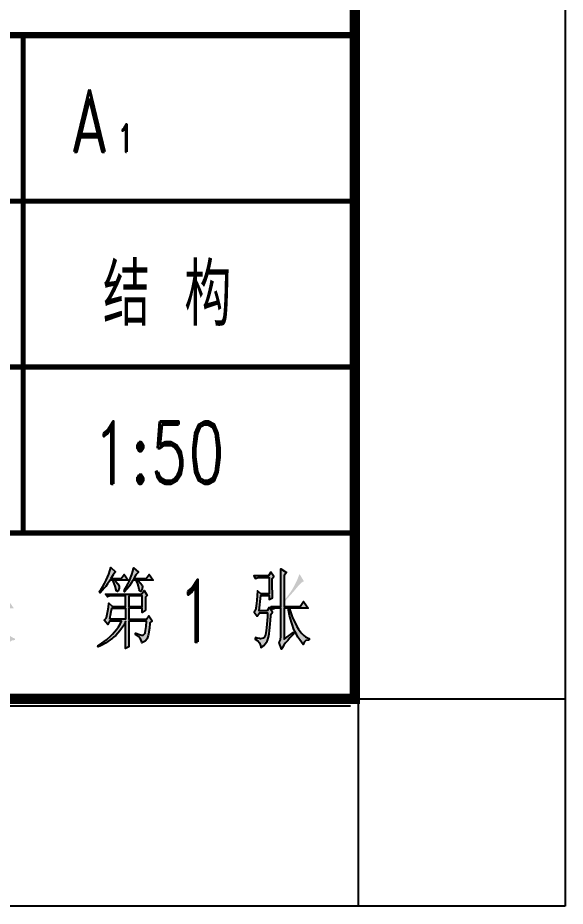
# Model space of a CAD drawing. Extents: x -383207 to 558143, y -95136 to 11777.
# Drawn here: x 511126 to 512447, y -90676 to -88534 of the extents above; entities that cross this region are included whole.
import ezdxf

# ---------------------------------------------------------------- set-up
doc = ezdxf.new("R2010")
doc.units = 0
doc.linetypes.add('CONTINOUS', pattern=[0])
doc.layers.get('0').update_dxf_attribs({"linetype": 'CONTINUOUS'})
for name, color, linetype in [('1', 7, 'CONTINUOUS'), ('TK', 4, 'CONTINUOUS'), ('图框', 4, 'CONTINOUS')]:
    doc.layers.add(name, color=color, linetype=linetype)
doc.styles.add('CHINESE-3', font='romand.shx', dxfattribs={"width": 0.8, "bigfont": 'ochinese.shx'})
doc.styles.add('romand', font='romand.shx', dxfattribs={"width": 0.7, "height": 200, "bigfont": 'OCHINESE.shx'})

msp = doc.modelspace()

# ---------------------------------------------------------------- hatches: boundary and pattern name
at = {"layer": '1'}
h = msp.add_hatch(color=2, dxfattribs=at)
h.paths.add_polyline_path([(510662.8, -90003.6), (510669.2, -90000.3), (510656.9, -89985.3), (510655, -89990.6), (510652.1, -89997.2), (510647.8, -90005), (510642.9, -90013.8), (510639.1, -90019.5), (510635, -90025.2), (510630.8, -90030.9), (510626, -90036.8), (510621, -90042.5), (510615.6, -90048.2), (510610.1, -90053.6), (510611.3, -90057), (510617, -90052.7), (510622.5, -90048.2), (510627.7, -90043.4), (510637.9, -90033.2), (510642.2, -90028.7), (510646.7, -90023.5), (510651.6, -90017.6), (510657.1, -90010.7)])
h.paths.add_polyline_path([(510728.7, -90021.4), (510724.9, -90017.8), (510720.2, -90014), (510714.5, -90009.5), (510707.8, -90004.8), (510700, -89999.6), (510691.2, -89993.9), (510688.4, -89992), (510687.7, -89995.3), (510694.3, -90001.5), (510700.3, -90007.4), (510705.7, -90013.1), (510710.7, -90018.8), (510715, -90024), (510718.5, -90029.4), (510721.8, -90034.4), (510722.8, -90036.1), (510728.2, -90044.9), (510732.3, -90048.4), (510735.1, -90046.8), (510735.6, -90045.3), (510736.3, -90037.7), (510734.2, -90029.4), (510733.2, -90027.1), (510731.6, -90024.5)])
h.paths.add_polyline_path([(510730.8, -89897.8), (510724, -89907.8), (510702.9, -89907.8), (510702.9, -89877.9), (510706.9, -89872.9), (510694.1, -89863.7), (510694.3, -89868.9), (510694.6, -89876), (510694.6, -89885), (510694.8, -89895.7), (510694.8, -89907.8), (510658.5, -89907.8), (510658.5, -89876.2), (510662.8, -89870.3), (510649.7, -89862), (510650, -89869.1), (510650.2, -89877.2), (510650.5, -89886), (510650.5, -89907.8), (510616.1, -89907.8), (510620.8, -89914.4), (510626.5, -89912.5), (510632.4, -89912.1), (510650.5, -89912.1), (510650.5, -89976.1), (510608.5, -89976.1), (510613.2, -89983), (510618.9, -89980.8), (510624.8, -89980.4), (510745.6, -89980.4), (510734.9, -89965.4), (510727.3, -89976.1), (510702.9, -89976.1), (510702.9, -89912.1), (510740.8, -89912.1)])
h.paths.add_polyline_path([(510694.8, -89912.1), (510694.8, -89976.1), (510658.5, -89976.1), (510658.5, -89912.1)], flags=17)
h.paths.add_polyline_path([(511001.9, -89927), (511022.3, -89927), (511022.3, -89937), (511030.4, -89932.9), (511030.4, -89926), (511030.1, -89918.2), (511029.9, -89909.4), (511029.9, -89886.2), (511033.9, -89881.2), (511026.3, -89871.3), (511021.1, -89879.6), (510985.1, -89879.6), (510989.6, -89886.2), (510996, -89883.6), (511022.3, -89883.6), (511022.3, -89923), (511001.9, -89923), (510994.3, -89916.1), (510993.6, -89928.2), (510992.9, -89938.1), (510992.2, -89946.2), (510991.5, -89952.4), (510991.5, -89953.8), (510989.3, -89962.8), (510986.3, -89967.1), (510993.9, -89977), (510999.1, -89968.7), (511018.8, -89968.7), (511018, -89978.5), (511017.3, -89987.7), (511016.6, -89996.5), (511015.9, -90004.8), (511015.2, -90011.2), (511013.3, -90022.1), (511010.5, -90028.5), (511007.8, -90030.4), (511001.2, -90031.6), (510999.1, -90031.1), (510993.6, -90030.2), (510989.1, -90028.7), (510988.4, -90032.8), (510994.8, -90036.3), (510999.1, -90041.5), (511001.7, -90047.9), (511002.4, -90052.9), (511008.8, -90048.2), (511013.8, -90043), (511017.3, -90037.3), (511018.3, -90035.4), (511020.4, -90027.8), (511022.3, -90019.5), (511023.5, -90011.2), (511024, -90004.1), (511024.7, -89996), (511025.4, -89986.8), (511026.1, -89976.6), (511026.3, -89972.8), (511030.4, -89967.1), (511022.3, -89956.2), (511017.6, -89964.5), (510998.4, -89964.5)])
h.paths.add_polyline_path([(511058.4, -89878.6), (511064.3, -89872), (511050.3, -89863), (511050.3, -89867), (511050.5, -89872.2), (511050.5, -89885.5), (511050.8, -89893.8), (511050.8, -89953.8), (511027.1, -89953.8), (511031.6, -89960.4), (511037.5, -89957.8), (511050.8, -89957.8), (511050.8, -90025.4), (511049.8, -90034.4), (511046.7, -90040.4), (511052, -90057), (511054.8, -90052.2), (511058.1, -90047), (511062.4, -90041.3), (511067.1, -90035.4), (511072.6, -90029.2), (511079, -90022.6), (511081.8, -90019.5), (511080.7, -90016.2), (511058.4, -90032.1), (511058.4, -89957.8), (511068.3, -89957.8), (511069.7, -89966.6), (511071.4, -89975.1), (511073.5, -89983.2), (511075.9, -89991.3), (511078.5, -89999.1), (511081.4, -90006.4), (511084.7, -90013.8), (511088, -90020.7), (511092, -90027.6), (511096.1, -90034), (511100.3, -90040.1), (511104.6, -90045.3), (511106.5, -90039.6), (511111, -90035.9), (511117.9, -90034.7), (511119.1, -90034.4), (511119.1, -90031.1), (511114.6, -90029.2), (511110.1, -90026.6), (511105.8, -90023.3), (511101.5, -90019), (511097.3, -90014.3), (511093.2, -90008.6), (511089.4, -90002.2), (511085.6, -89995.1), (511081.8, -89987.2), (511078.3, -89978.5), (511075, -89969), (511071.6, -89959), (511071.2, -89957.8), (511116.2, -89957.8), (511105.1, -89941.9), (511097.5, -89953.8), (511058.4, -89953.8)])
h.paths.add_polyline_path([(511095.8, -89875.3), (511089.7, -89890.5), (511086.1, -89897.8), (511082.3, -89905.2), (511081.8, -89906.1), (511078.3, -89912.3), (511074.5, -89918.2), (511070, -89924.6), (511065.2, -89931), (511059.6, -89938), (511060.3, -89941.2), (511065.5, -89935.5), (511070.5, -89929.8), (511075.4, -89924.4), (511084.9, -89913.5), (511088.7, -89908.7), (511095.4, -89901.1), (511100.8, -89895.9), (511104.8, -89893.3), (511106.3, -89892.8)], flags=17)
h.paths.add_polyline_path([(511356, -89877.4), (511360, -89872), (511361.7, -89870.3), (511350.1, -89859.6), (511347.9, -89867.5), (511345.3, -89875.5), (511342.2, -89883.1), (511338.9, -89890.5), (511335.1, -89898.1), (511331.1, -89905.2), (511327.1, -89911.6), (511323.3, -89917), (511324.5, -89920.4), (511329.9, -89915.1), (511334.6, -89909.7), (511338.4, -89905.4), (511342.7, -89899), (511347, -89892.4), (511348.2, -89890.5), (511355.3, -89890.5), (511358.8, -89898.5), (511361, -89904.5), (511363.1, -89913.5), (511363.3, -89916.1), (511366.7, -89917.5), (511368.1, -89916.1), (511370.9, -89909.2), (511370.5, -89904.5), (511367.4, -89899), (511362.4, -89893.6), (511358.8, -89890.5), (511392.5, -89890.5), (511382.6, -89876.2), (511375.7, -89886.2), (511350.5, -89886.2)])
h.paths.add_polyline_path([(511442.6, -89876.2), (511435.7, -89886.2), (511406, -89886.2), (511411, -89877.4), (511415.3, -89872.5), (511416.9, -89871.3), (511405.3, -89860.4), (511403.2, -89868.2), (511400.8, -89876.2), (511398, -89884.8), (511397.7, -89885.3), (511395.4, -89891.7), (511392, -89898.5), (511388.2, -89905.9), (511383.7, -89913.7), (511382.1, -89916.1), (511383.7, -89918.7), (511389.4, -89912.1), (511393.7, -89906.4), (511395.4, -89903.8), (511399.2, -89897.8), (511403.7, -89890.5), (511411.7, -89890.5), (511415.3, -89899.2), (511416.9, -89904.5), (511419.1, -89912.8), (511420, -89915.4), (511423.1, -89917.3), (511425.2, -89914.4), (511427.1, -89906.6), (511425.7, -89902.1), (511422.2, -89897.1), (511416.2, -89891.4), (511415.3, -89890.5), (511452.5, -89890.5)])
h.paths.add_polyline_path([(511434, -89949.3), (511434, -89931.3), (511438.5, -89927), (511430.5, -89915.4), (511424.5, -89923.7), (511337.7, -89923.7), (511342.5, -89930.3), (511348.2, -89928.4), (511354.1, -89927.9), (511386.1, -89927.9), (511386.1, -89953.8), (511354.6, -89953.8), (511345.8, -89945.3), (511344.6, -89955.2), (511343, -89964.2), (511341.5, -89972.5), (511339.9, -89980.1), (511339.4, -89982), (511334.2, -89987), (511343, -89997), (511347, -89988.7), (511376.2, -89988.7), (511372.6, -89996), (511368.6, -90002.7), (511364.3, -90009.1), (511359.6, -90014.7), (511354.8, -90020.2), (511350.5, -90024.5), (511339.6, -90034), (511334.2, -90038.2), (511328.7, -90042.3), (511323.3, -90046.1), (511319, -90048.7), (511319.7, -90051.3), (511325.9, -90048.2), (511331.8, -90045.1), (511337.5, -90041.8), (511343.2, -90038.2), (511348.6, -90034.4), (511354.1, -90030.4), (511356.9, -90027.8), (511362.2, -90023.3), (511367.1, -90018.1), (511371.9, -90012.6), (511376.4, -90006.4), (511380.7, -90000), (511384.7, -89993.2), (511386.1, -89990.3), (511386.1, -90036.6), (511385.9, -90045.1), (511385.6, -90052.9), (511385.6, -90055.3), (511394.2, -90051.3), (511393.9, -90042), (511393.7, -90033.2), (511393.7, -89988.7), (511436.9, -89988.7), (511435.4, -90001.7), (511434.5, -90011.2), (511433.5, -90016.9), (511433.3, -90017.8), (511428.8, -90022.8), (511425.2, -90022.8), (511419.3, -90021.1), (511410.8, -90018.1), (511410.1, -90017.8), (511410.1, -90021.1), (511417.2, -90026.4), (511421.9, -90031.6), (511424.8, -90037.3), (511425.2, -90041.3), (511431.4, -90038.5), (511433.3, -90037), (511438.3, -90031.8), (511438.5, -90031.1), (511440.9, -90023.8), (511441.6, -90020.4), (511442.3, -90014.7), (511443.5, -90006.2), (511444.7, -89994.8), (511444.9, -89992.9), (511450.1, -89987.9), (511442.1, -89976.1), (511436.2, -89984.6), (511393.7, -89984.6), (511393.7, -89957.8), (511426.4, -89957.8), (511426.4, -89967.8), (511434.5, -89962.8), (511434.3, -89957.4)])
h.paths.add_polyline_path([(511426.4, -89953.8), (511393.7, -89953.8), (511393.7, -89927.9), (511426.4, -89927.9)], flags=16)
h.paths.add_polyline_path([(511386.1, -89957.8), (511386.1, -89984.6), (511347.7, -89984.6), (511349.4, -89974.4), (511351.3, -89965.9), (511352.8, -89957.8)], flags=16)
h.paths.add_polyline_path([(511740.4, -89967.1), (511732.4, -89956.2), (511727.6, -89964.5), (511708.4, -89964.5), (511712, -89927), (511732.4, -89927), (511732.4, -89937), (511740.4, -89932.9), (511740.2, -89926), (511740.2, -89918.2), (511740, -89909.4), (511740, -89886.2), (511744, -89881.2), (511736.4, -89871.3), (511731.2, -89879.6), (511695.1, -89879.6), (511699.6, -89886.2), (511706, -89883.6), (511732.4, -89883.6), (511732.4, -89923), (511712, -89923), (511704.4, -89916.1), (511703.7, -89928.2), (511703, -89938.1), (511702.2, -89946.2), (511701.5, -89952.4), (511701.5, -89953.8), (511699.4, -89962.8), (511696.3, -89967.1), (511703.9, -89977), (511709.1, -89968.7), (511728.8, -89968.7), (511728.1, -89978.5), (511727.4, -89987.7), (511726.7, -89996.5), (511726, -90004.8), (511725.2, -90011.2), (511723.4, -90022.1), (511720.5, -90028.5), (511717.7, -90030.4), (511711.3, -90031.6), (511709.1, -90031.1), (511703.7, -90030.2), (511699.2, -90028.7), (511698.4, -90032.8), (511704.9, -90036.3), (511709.1, -90041.5), (511711.7, -90047.9), (511712.4, -90052.9), (511718.8, -90048.2), (511723.8, -90043), (511727.4, -90037.3), (511728.3, -90035.4), (511730.5, -90027.8), (511732.4, -90019.5), (511733.5, -90011.2), (511734, -90004.1), (511734.7, -89996), (511735.4, -89986.8), (511736.2, -89976.6), (511736.4, -89972.8)])
h.paths.add_polyline_path([(511814.9, -89893.3), (511816.3, -89892.8), (511805.9, -89875.3), (511799.7, -89890.5), (511796.2, -89897.8), (511792.4, -89905.2), (511791.9, -89906.1), (511788.3, -89912.3), (511784.5, -89918.2), (511780, -89924.6), (511775.3, -89931), (511769.6, -89938), (511770.3, -89941.2), (511775.5, -89935.5), (511780.5, -89929.8), (511785.5, -89924.4), (511795, -89913.5), (511798.8, -89908.7), (511805.4, -89901.1), (511810.9, -89895.9)], flags=17)
h.paths.add_polyline_path([(511803.3, -90008.6), (511799.5, -90002.2), (511795.7, -89995.1), (511791.9, -89987.2), (511788.3, -89978.5), (511785, -89969), (511781.7, -89959), (511781.2, -89957.8), (511826.3, -89957.8), (511815.1, -89941.9), (511807.5, -89953.8), (511768.4, -89953.8), (511768.4, -89878.6), (511774.3, -89872), (511760.3, -89863), (511760.3, -89867), (511760.6, -89872.2), (511760.6, -89885.5), (511760.8, -89893.8), (511760.8, -89953.8), (511737.1, -89953.8), (511741.6, -89960.4), (511747.5, -89957.8), (511760.8, -89957.8), (511760.8, -90025.4), (511759.9, -90034.4), (511756.8, -90040.4), (511762, -90057), (511764.9, -90052.2), (511768.2, -90047), (511772.2, -90041.3), (511777.2, -90035.4), (511782.6, -90029.2), (511788.8, -90022.6), (511791.9, -90019.5), (511790.7, -90016.2), (511768.4, -90032.1), (511768.4, -89957.8), (511778.4, -89957.8), (511779.8, -89966.6), (511781.5, -89975.1), (511783.6, -89983.2), (511786, -89991.3), (511788.6, -89999.1), (511791.4, -90006.4), (511794.7, -90013.8), (511798.1, -90020.7), (511801.8, -90027.6), (511806.1, -90034), (511810.4, -90040.1), (511814.4, -90045.3), (511816.6, -90039.6), (511821.1, -90035.9), (511827.9, -90034.7), (511829.1, -90034.4), (511829.1, -90031.1), (511824.6, -90029.2), (511820.1, -90026.6), (511815.8, -90023.3), (511811.6, -90019), (511807.3, -90014.3)])

# ---------------------------------------------------------------- linework, layer by layer
at = {"elevation": 0}
msp.add_lwpolyline([(470396.9, -60976.4), (512446.9, -60976.4), (512446.9, -90676.4), (470396.9, -90676.4)], close=True, dxfattribs=at)
at = {"layer": '1', "color": 2}
for p, q in [((511938.9, -90176.4, 0), (502938.9, -90176.4, 0)), ((511938.9, -90176.4, 0), (502938.9, -90176.4, 0)), ((511929, -90193.7, 0), (502929, -90193.7, 0)), ((511929, -90193.7, 0), (502929, -90193.7, 0))]:
    msp.add_line(p, q, dxfattribs=at)
at = {"layer": '1', "color": 2, "const_width": 25, "elevation": 0}
for points in [[(502938.9, -90176.4), (511938.9, -90176.4), (511938.9, -83588.2), (502938.9, -83588.2)], [(502938.9, -87276.4), (511938.9, -87276.4), (511938.9, -90176.4), (502938.9, -90176.4)]]:
    msp.add_lwpolyline(points, close=True, dxfattribs=at)
at = {"layer": '1', "color": 2, "elevation": 0}
for points, const_width in [([(506038.9, -88576.4), (511938.9, -88576.4)], 15), ([(511138.9, -88576.4), (511138.9, -89776.4)], 12.5), ([(511938.9, -88976.4), (510538.9, -88976.4)], 12.5), ([(511938.9, -89376.4), (510538.9, -89376.4)], 12.5), ([(511938.9, -89776.4), (510538.9, -89776.4)], 12.5)]:
    msp.add_lwpolyline(points, dxfattribs=dict(at, const_width=const_width))
for points in [[(511329.9, -89915.1), (511324.5, -89920.4), (511323.3, -89917), (511327.1, -89911.6), (511331.1, -89905.2), (511335.1, -89898.1), (511338.9, -89890.5), (511342.2, -89883.1), (511345.3, -89875.5), (511347.9, -89867.5), (511350.1, -89859.6), (511361.7, -89870.3), (511360, -89872), (511356, -89877.4), (511350.5, -89886.2), (511375.7, -89886.2), (511382.6, -89876.2), (511392.5, -89890.5), (511358.8, -89890.5), (511362.4, -89893.6), (511367.4, -89899), (511370.5, -89904.5), (511370.9, -89909.2), (511368.1, -89916.1), (511366.7, -89917.5), (511363.3, -89916.1), (511363.1, -89913.5), (511361, -89904.5), (511358.8, -89898.5), (511355.3, -89890.5), (511348.2, -89890.5), (511347, -89892.4), (511342.7, -89899), (511338.4, -89905.4), (511334.6, -89909.7)], [(511382.1, -89916.1), (511383.7, -89913.7), (511388.2, -89905.9), (511392, -89898.5), (511395.4, -89891.7), (511397.7, -89885.3), (511398, -89884.8), (511400.8, -89876.2), (511403.2, -89868.2), (511405.3, -89860.4), (511416.9, -89871.3), (511415.3, -89872.5), (511411, -89877.4), (511406, -89886.2), (511435.7, -89886.2), (511442.6, -89876.2), (511452.5, -89890.5), (511415.3, -89890.5), (511416.2, -89891.4), (511422.2, -89897.1), (511425.7, -89902.1), (511427.1, -89906.6), (511425.2, -89914.4), (511423.1, -89917.3), (511420, -89915.4), (511419.1, -89912.8), (511416.9, -89904.5), (511415.3, -89899.2), (511411.7, -89890.5), (511403.7, -89890.5), (511399.2, -89897.8), (511395.4, -89903.8), (511393.7, -89906.4), (511389.4, -89912.1), (511383.7, -89918.7)], [(511709.1, -90041.5), (511711.7, -90047.9), (511712.4, -90052.9), (511718.8, -90048.2), (511723.8, -90043), (511727.4, -90037.3), (511728.3, -90035.4), (511730.5, -90027.8), (511732.4, -90019.5), (511733.5, -90011.2), (511734, -90004.1), (511734.7, -89996), (511735.4, -89986.8), (511736.2, -89976.6), (511736.4, -89972.8), (511740.4, -89967.1), (511732.4, -89956.2), (511727.6, -89964.5), (511708.4, -89964.5), (511712, -89927), (511732.4, -89927), (511732.4, -89937), (511740.4, -89932.9), (511740.2, -89926), (511740.2, -89918.2), (511740, -89909.4), (511740, -89886.2), (511744, -89881.2), (511736.4, -89871.3), (511731.2, -89879.6), (511695.1, -89879.6), (511699.6, -89886.2), (511706, -89883.6), (511732.4, -89883.6), (511732.4, -89923), (511712, -89923), (511704.4, -89916.1), (511703.7, -89928.2), (511703, -89938.1), (511702.2, -89946.2), (511701.5, -89952.4), (511701.5, -89953.8), (511699.4, -89962.8), (511696.3, -89967.1), (511703.9, -89977), (511709.1, -89968.7), (511728.8, -89968.7), (511728.1, -89978.5), (511727.4, -89987.7), (511726.7, -89996.5), (511726, -90004.8), (511725.2, -90011.2), (511723.4, -90022.1), (511720.5, -90028.5), (511717.7, -90030.4), (511711.3, -90031.6), (511709.1, -90031.1), (511703.7, -90030.2), (511699.2, -90028.7), (511698.4, -90032.8), (511704.9, -90036.3)], [(511798.1, -90020.7), (511794.7, -90013.8), (511791.4, -90006.4), (511788.6, -89999.1), (511786, -89991.3), (511783.6, -89983.2), (511781.5, -89975.1), (511779.8, -89966.6), (511778.4, -89957.8), (511768.4, -89957.8), (511768.4, -90032.1), (511790.7, -90016.2), (511791.9, -90019.5), (511788.8, -90022.6), (511782.6, -90029.2), (511777.2, -90035.4), (511772.2, -90041.3), (511768.2, -90047), (511764.9, -90052.2), (511762, -90057), (511756.8, -90040.4), (511759.9, -90034.4), (511760.8, -90025.4), (511760.8, -89957.8), (511747.5, -89957.8), (511741.6, -89960.4), (511737.1, -89953.8), (511760.8, -89953.8), (511760.8, -89893.8), (511760.6, -89885.5), (511760.6, -89872.2), (511760.3, -89867), (511760.3, -89863), (511774.3, -89872), (511768.4, -89878.6), (511768.4, -89953.8), (511807.5, -89953.8), (511815.1, -89941.9), (511826.3, -89957.8), (511781.2, -89957.8), (511781.7, -89959), (511785, -89969), (511788.3, -89978.5), (511791.9, -89987.2), (511795.7, -89995.1), (511799.5, -90002.2), (511803.3, -90008.6), (511807.3, -90014.3), (511811.6, -90019), (511815.8, -90023.3), (511820.1, -90026.6), (511824.6, -90029.2), (511829.1, -90031.1), (511829.1, -90034.4), (511827.9, -90034.7), (511821.1, -90035.9), (511816.6, -90039.6), (511814.4, -90045.3), (511810.4, -90040.1), (511806.1, -90034), (511801.8, -90027.6)], [(511393.7, -90033.2), (511393.9, -90042), (511394.2, -90051.3), (511385.6, -90055.3), (511385.6, -90052.9), (511385.9, -90045.1), (511386.1, -90036.6), (511386.1, -89990.3), (511384.7, -89993.2), (511380.7, -90000), (511376.4, -90006.4), (511371.9, -90012.6), (511367.1, -90018.1), (511362.2, -90023.3), (511356.9, -90027.8), (511354.1, -90030.4), (511348.6, -90034.4), (511343.2, -90038.2), (511337.5, -90041.8), (511331.8, -90045.1), (511325.9, -90048.2), (511319.7, -90051.3), (511319, -90048.7), (511323.3, -90046.1), (511328.7, -90042.3), (511334.2, -90038.2), (511339.6, -90034), (511350.5, -90024.5), (511354.8, -90020.2), (511359.6, -90014.7), (511364.3, -90009.1), (511368.6, -90002.7), (511372.6, -89996), (511376.2, -89988.7), (511347, -89988.7), (511343, -89997), (511334.2, -89987), (511339.4, -89982), (511339.9, -89980.1), (511341.5, -89972.5), (511343, -89964.2), (511344.6, -89955.2), (511345.8, -89945.3), (511354.6, -89953.8), (511386.1, -89953.8), (511386.1, -89927.9), (511354.1, -89927.9), (511348.2, -89928.4), (511342.5, -89930.3), (511337.7, -89923.7), (511424.5, -89923.7), (511430.5, -89915.4), (511438.5, -89927), (511434, -89931.3), (511434, -89949.3), (511434.3, -89957.4), (511434.5, -89962.8), (511426.4, -89967.8), (511426.4, -89957.8), (511393.7, -89957.8), (511393.7, -89984.6), (511436.2, -89984.6), (511442.1, -89976.1), (511450.1, -89987.9), (511444.9, -89992.9), (511444.7, -89994.8), (511443.5, -90006.2), (511442.3, -90014.7), (511441.6, -90020.4), (511440.9, -90023.8), (511438.5, -90031.1), (511438.3, -90031.8), (511433.3, -90037), (511431.4, -90038.5), (511425.2, -90041.3), (511424.8, -90037.3), (511421.9, -90031.6), (511417.2, -90026.4), (511410.1, -90021.1), (511410.1, -90017.8), (511410.8, -90018.1), (511419.3, -90021.1), (511425.2, -90022.8), (511428.8, -90022.8), (511433.3, -90017.8), (511433.5, -90016.9), (511434.5, -90011.2), (511435.4, -90001.7), (511436.9, -89988.7), (511393.7, -89988.7)], [(511393.7, -89927.9), (511393.7, -89953.8), (511426.4, -89953.8), (511426.4, -89927.9)], [(511347.7, -89984.6), (511349.4, -89974.4), (511351.3, -89965.9), (511352.7, -89958.5), (511352.9, -89957.8), (511386.1, -89957.8), (511386.1, -89984.6)]]:
    msp.add_lwpolyline(points, close=True, dxfattribs=at)
at = {"layer": '图框'}
for p, q in [((512446.9, -60976.4, 0), (512446.9, -90676.4, 0)), ((511946.9, -75826.4, 0), (511946.9, -90176.4, 0)), ((511946.9, -75826.4, 0), (511946.9, -90176.4, 0)), ((511946.9, -75826.4, 0), (511946.9, -90176.4, 0)), ((511946.9, -75826.4, 0), (511946.9, -90176.4, 0)), ((511946.9, -90176.4, 0), (511946.9, -90676.4, 0)), ((511946.9, -90176.4, 0), (512446.9, -90176.4, 0)), ((512446.9, -90676.4, 0), (470396.9, -90676.4, 0))]:
    msp.add_line(p, q, dxfattribs=at)
at = {"layer": '图框', "color": 1}
for p, q in [((511946.9, -61476.4, 0), (511946.9, -90176.4, 0)), ((511946.9, -90176.4, 0), (471646.9, -90176.4, 0))]:
    msp.add_line(p, q, dxfattribs=at)
at = {"layer": '图框', "color": 2}
for p, q in [((511938.9, -90176.4, 0), (502938.9, -90176.4, 0)), ((511929, -90193.7, 0), (502929, -90193.7, 0))]:
    msp.add_line(p, q, dxfattribs=at)

# ---------------------------------------------------------------- texts
at = {"layer": 'TK', "color": 1, "style": 'romand', "width": 0.7}
for s, height, p in [('A  ', 150, (511254, -88857.7, 0)), ('1', 66.7, (511366.3, -88857.7, 0)), ('1:50', 150, (511306.7, -89657.7, 0))]:
    msp.add_text(s, height=height, dxfattribs=at).set_placement(p)
at = {"layer": 'TK', "color": 2, "style": 'CHINESE-3', "width": 0.8}
msp.add_text('结 构', height=150, dxfattribs=at).set_placement((511331.3, -89277.2, 0))
at = {"layer": 'TK', "color": 4, "style": 'romand', "width": 0.7}
msp.add_text('1', height=150, dxfattribs=at).set_placement((511510.2, -90039.3, 0))

doc.saveas('drawing.dxf')
